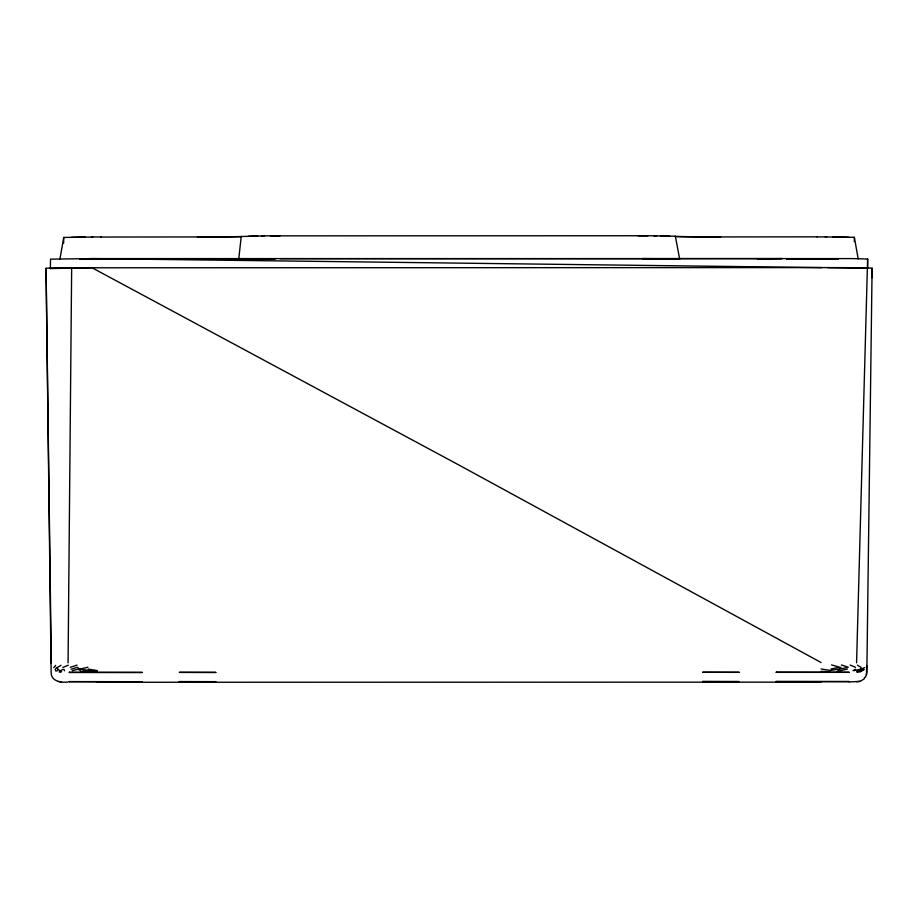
<?xml version="1.0" encoding="UTF-8"?>
<svg xmlns="http://www.w3.org/2000/svg" width="918" height="918" viewBox="0 0 918 918"><rect width="100%" height="100%" fill="white"/><g stroke="black" fill="none" stroke-linecap="round" stroke-linejoin="round"><path stroke-width="1.38" d="M867.613 268.4L867.625 259.002L853.442 258.601L91.846 258.601L50.524 259.14L50.364 268.756M68.07 662.842L71.661 267.781L91.961 267.723L459.115 465.128L821.105 662.532M50.387 268.538L91.846 267.781L826.211 267.597A45.9 0.597 0 0 1 867.372 267.918L872.1 268.194L866.844 672.607L865.582 677.14M71.661 267.781A45.9 0.597 0 0 0 46.061 268.331L51.293 663.266M63.64 243.132L63.732 237.452L92.821 237.051M255.422 258.796L238.485 259.22L251.257 258.842M248.445 236.339L257.706 235.983M669.692 236.27L660.444 235.915M666.904 258.773L679.664 259.151L675.361 236.213L653.903 235.857M679.412 259.22L662.739 258.727M854.302 241.572L854.371 237.326L825.293 236.924M867.476 268.618L867.625 259.002M871.951 277.798L872.1 268.194M866.512 674.948L866.661 665.481M856.574 662.796L867.372 267.918M238.726 259.289L241.227 236.5L264.246 235.926M59.922 259.06L63.732 237.452M864.561 677.277L864.113 679.01L860.028 681.351L849.219 681.971M57.019 670.989L57.88 669.452L57.237 667.558L61.047 665.286M56.549 667.581L55.172 669.555L55.918 671.115M53.749 667.684L55.7 665.401M840.957 667.168L838.903 669.038L830.538 670.461L821.105 668.981M864.263 669.543L860.177 671.873L857.022 672.091M858.112 670.748L856.804 671.666L861.474 670.863M838.123 670.496L840.303 669.05L848.255 667.225L841.37 664.976M852.994 670.645L855.496 669.211M62.952 669.348L60.244 670.874L61.609 671.804M864.745 667.558L860.545 669.325L861.118 667.432L857.401 665.16M62.837 667.455L68.299 665.194M837.216 671.414L847.371 669.107M70.25 667.363L77.043 665.102M71.134 669.233L77.468 667.294L79.682 669.165L97.205 671.494M858.812 670.76L863.322 669.429M72.27 670.691L78.11 669.176L80.451 670.622M79.682 669.165L87.944 667.237M853.981 670.656L859.799 669.302M830.974 669.004L839.511 667.156L831.513 664.919M79.855 259.324L131.354 259.312M88.633 670.576L81.335 671.54L89.574 671.85M856.689 681.776L860.028 681.351M71.535 237.314L85.202 237.096M835.483 259.346L838.295 259.197L786.783 259.197L788.046 259.301M254.906 258.807L275.457 258.692L136.071 258.715A55.091 0.723 0 0 1 160.684 259.301M259.392 258.761L274.666 258.692M261.412 235.857L647.752 235.742M270.397 235.811L280.047 235.788M91.352 236.982L101.003 236.959M101.003 237.039L197.404 236.947A51.041 0.666 0 0 0 241.606 236.672M817.112 236.844L720.71 236.936A51.041 0.666 0 0 1 676.52 236.603M280.047 258.681L658.768 258.692M97.033 682.269L820.933 682.154M638.102 235.8L656.737 235.788M817.112 236.913L826.762 236.855M827.738 267.654L867.751 268.182M663.255 258.738L642.703 258.624L782.102 258.601A55.08 0.723 0 0 0 758.566 259.346M832.913 236.97L848.702 237.326M91.846 258.601L822.046 267.597M67.771 682.085C61.093 682.74 51.224 681.397 51.144 672.733L46.049 268.331M89.092 671.506L97.205 671.838M821.105 671.368L829.493 671.724M57.96 681.489L61.116 681.902M88.243 669.119L97.205 670.565M59.154 671.896L60.473 672.32M850.16 665.057L855.587 667.329M58.545 669.44L59.613 670.897M63.962 669.325L64.455 670.794M854.371 237.326L858.192 258.922M720.722 236.855A45.361 0.597 0 0 1 675.361 236.27M241.227 236.5A45.361 0.597 0 0 1 197.404 236.947M69.607 672.343L69.022 672.458L142.324 672.446L69.607 672.343M69.458 681.592L68.873 681.718L142.175 681.707L69.458 681.592M179.446 672.366L215.81 672.424L179.446 672.366M179.297 681.626L215.661 681.672L179.297 681.626M702.763 672.274L739.128 672.332L702.763 672.274M702.614 681.535L738.979 681.592L702.614 681.535M776.536 672.217L775.962 672.343L849.265 672.332L776.536 672.217M776.387 681.477L775.813 681.592L849.116 681.581L776.387 681.477"/></g></svg>
